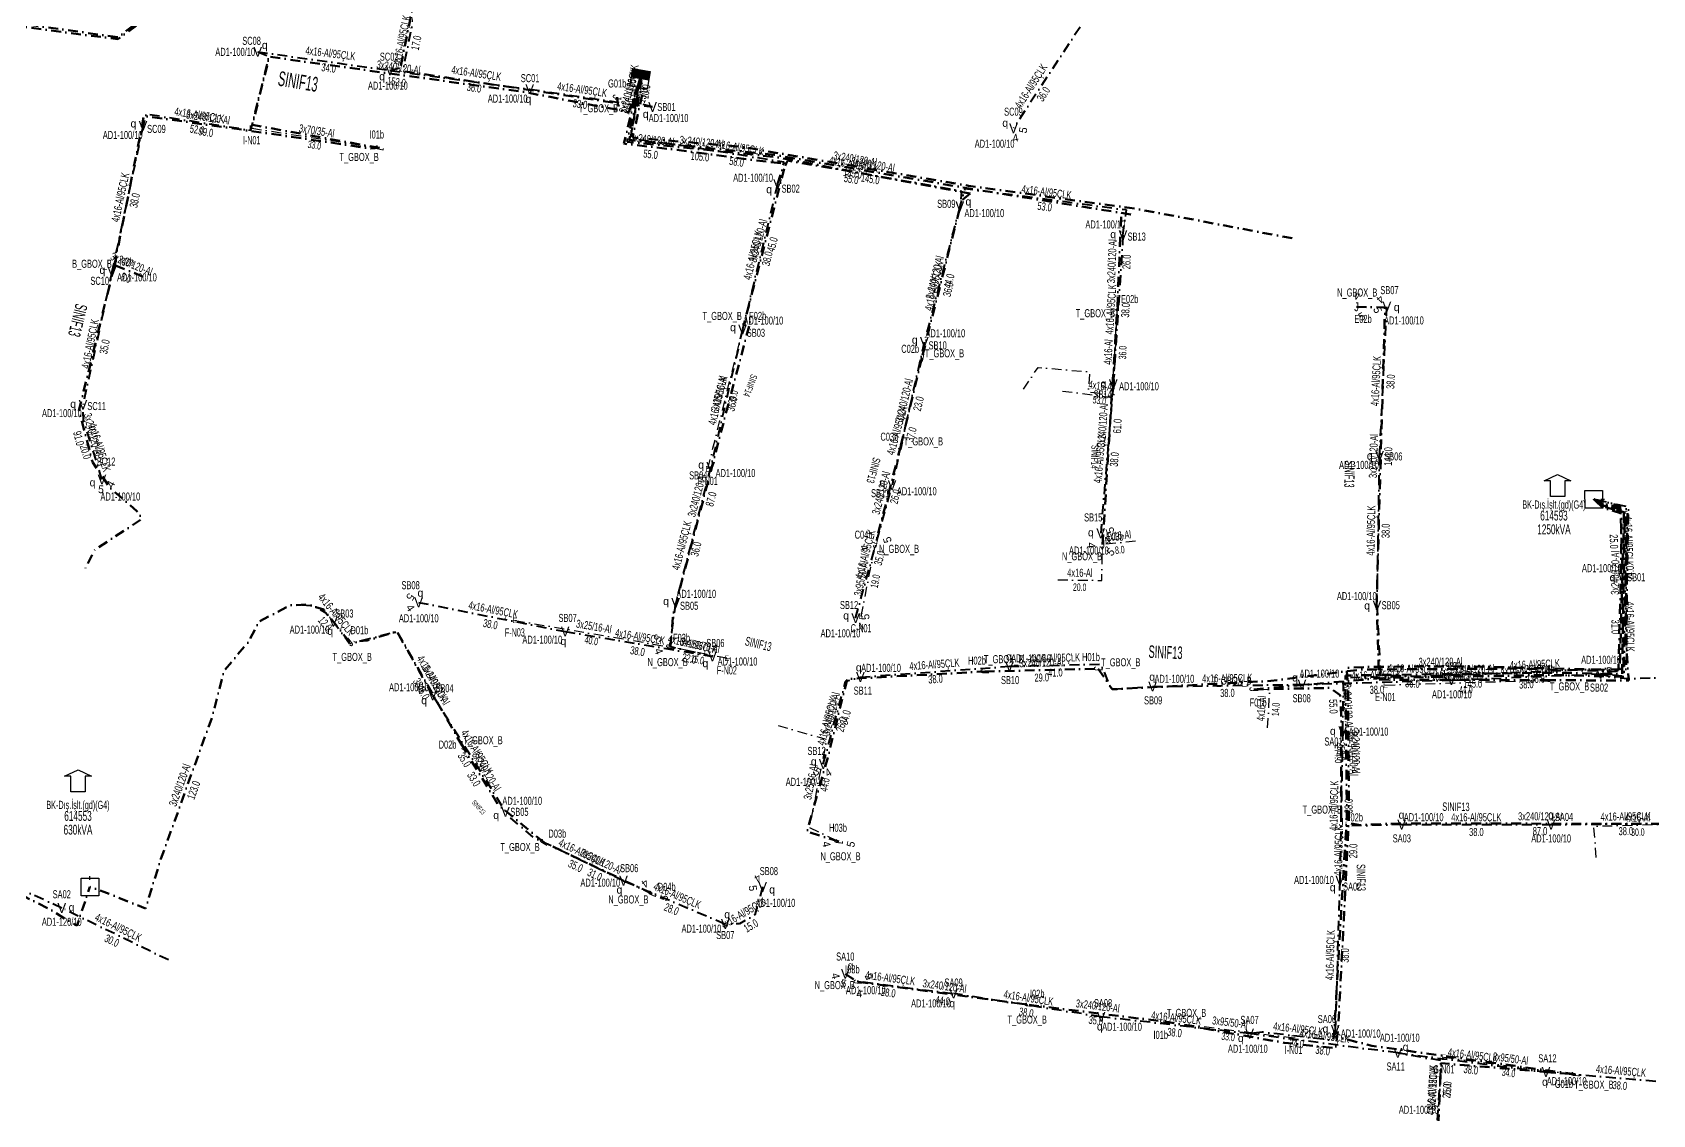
# Model space of a CAD drawing. Header units: millimetres. Extents: x 407682 to 413427, y 4045444 to 4048063.
# Drawn here: x 409886.3 to 410298.4, y 4047298 to 4047573.1 of the extents above; entities that cross this region are included whole.
import ezdxf
from ezdxf.enums import TextEntityAlignment as Align

# ---------------------------------------------------------------- set-up
doc = ezdxf.new("R2010")
doc.units = ezdxf.units.MM
doc.linetypes.add('DASHDOT', pattern=[5, 2.5, -1.25, 0, -1.25])
doc.linetypes.add('DASHED2', pattern=[0])
for name, color, linetype, lineweight in [('DIREK_AYD_YENI', 152, 'Continuous', 25), ('DIREK_BOX_YENI', 5, 'Continuous', 25), ('HAT_ABONE_YERALTI_YENI', 30, 'DASHDOT', 30), ('HAT_AYD_YERALTI_YENI', 4, 'DASHDOT', 40), ('HAT_BOX_YERALTI_YENI', 5, 'DASHDOT', 50), ('KULLANICI', 1, 'Continuous', 25), ('NODE_ABONE_YENI', 5, 'Continuous', 25), ('TRAFO_ILERDE', 5, 'DASHED2', 30), ('TRAFO_MEVCUT', 5, 'Continuous', 30)]:
    doc.layers.add(name, color=color, linetype=linetype, lineweight=lineweight)
doc.layers.add('GER_DUS_NOD_ISIM', color=5, linetype='Continuous')
doc.styles.add('Direk', font='B_CAD')
doc.styles.get("Standard").update_dxf_attribs({"font": 'Arial'})

# ---------------------------------------------------------------- blocks, each defined once
blk = doc.blocks.new('MEV_BINA_KARE_GUC')
at = {"layer": 'TRAFO_ILERDE'}
blk.add_hatch(color=256, dxfattribs=at).paths.add_polyline_path([(-2.25, 0), (-2.25, -2.25), (2.25, -2.25), (2.25, 0)])
blk.add_line((-2.25, 0), (2.25, 0), dxfattribs=at)
at = {"layer": 'TRAFO_MEVCUT', "linetype": 'Continuous'}
for p, q in [((-2.25, -2.25), (-2.25, 2.25)), ((-2.25, 2.25), (2.25, 2.25)), ((0, 1.8), (0, 2.7)), ((2.25, 2.25), (2.25, -2.25)), ((2.25, -2.25), (-2.25, -2.25))]:
    blk.add_line(p, q, dxfattribs=at)
blk = doc.blocks.new('MEV_BINA_KARE')
at = {"layer": 'TRAFO_MEVCUT', "linetype": 'Continuous'}
for p, q in [((-2.25, -2.25), (-2.25, 2.25)), ((-2.25, 2.25), (2.25, 2.25)), ((0, 1.8), (0, 2.7)), ((2.25, 2.25), (2.25, -2.25)), ((2.25, -2.25), (-2.25, -2.25))]:
    blk.add_line(p, q, dxfattribs=at)
blk = doc.blocks.new('MEV_BETKOSK')
at = {"layer": 'TRAFO_MEVCUT', "linetype": 'Continuous'}
for p, q in [((-3.4, 2), (0, 3.6)), ((-1.8, 2), (-3.4, 2)), ((-1.8, -2), (-1.8, 2)), ((0, 3.6), (3.4, 2)), ((3.4, 2), (1.8, 2)), ((1.8, 2), (1.8, -2)), ((1.8, -2), (-1.8, -2))]:
    blk.add_line(p, q, dxfattribs=at)

msp = doc.modelspace()

# ---------------------------------------------------------------- linework, layer by layer
at = {"layer": 'HAT_ABONE_YERALTI_YENI', "flags": 128}
for points in [[(409942.098132, 4047548.785543), (409974.59746, 4047543.755885)], [(410138.369, 4047482.417), (410142.135374, 4047487.962546), (410155.230342, 4047486.821697), (410154.883127, 4047481.762278), (410160.984191, 4047481.018245), (410162.269344, 4047503.370342)], [(410148.331, 4047481.955), (410161.35726, 4047480.258852), (410162.269344, 4047503.370342)], [(410058.101614, 4047462.167802), (410067.483691, 4047499.601407)], [(410097.102568, 4047424.701851), (410100.776798, 4047443.203536)], [(410147.14, 4047433.961), (410158.291622, 4047433.81897), (410158.514601, 4047442.962212)], [(410166.925868, 4047443.794458), (410158.514601, 4047442.962212)], [(410009.027006, 4047423.644984), (410048.607003, 4047416.890183)], [(410062.949316, 4047414.011178), (410048.607003, 4047416.890183)], [(410230.439078, 4047407.214134), (410271.273237, 4047408.459329)], [(410200.436, 4047396.331), (410201.057627, 4047405.941216), (410196.971272, 4047406.112895)], [(410076.002, 4047396.926), (410088.316977, 4047393.396201), (410083.925247, 4047371.012547), (410091.396985, 4047367.431074)], [(410284.054, 4047363.364), (410283.457068, 4047371.331465), (410305.770695, 4047371.909047)], [(410174.269516, 4047321.642528), (410207.102737, 4047317.508262)], [(410245.310373, 4047312.571258), (410278.717087, 4047308.244496)]]:
    msp.add_lwpolyline(points, dxfattribs=at)
at = {"layer": 'HAT_AYD_YERALTI_YENI', "flags": 128}
for points in [[(409977.270535, 4047563.479613), (409980.771022, 4047564.386213), (409983.423, 4047577.308)], [(410155.579071, 4047578.764994), (410135.849876, 4047548.769081)], [(409943.641465, 4047568.197687), (409946.489561, 4047567.090689), (409941.795213, 4047548.229471), (409915.221854, 4047552.337025), (409914.467405, 4047549.403058)], [(409943.641465, 4047568.197687), (409977.270535, 4047563.479613)], [(409977.270535, 4047563.479613), (410012.813451, 4047558.701437)], [(410012.813451, 4047558.701437), (410038.970386, 4047554.840577), (410040.862, 4047561.366)], [(410044.062751, 4047554.17572), (410039.922624, 4047555.339249), (410040.862, 4047561.366)], [(410075.866, 4047534.525), (410077.52197, 4047540.167802), (410053.960949, 4047543.987168), (410038.435476, 4047546.12006), (410039.922624, 4047554.694421), (410044.062751, 4047554.17572)], [(409914.467405, 4047549.403058), (409906.56328, 4047512.234189)], [(410075.866, 4047534.525), (410078.429103, 4047540.534653), (410111.414532, 4047534.880008), (410122.67422, 4047532.796718), (410122.212137, 4047528.913981)], [(410075.866, 4047534.525), (410066.944266, 4047497.587178)], [(410163.708119, 4047521.582216), (410164.580817, 4047528.003111), (410123.495276, 4047533.407126), (410122.212137, 4047528.913981)], [(410122.212137, 4047528.913981), (410113.176014, 4047494.413613)], [(410163.708119, 4047521.582216), (410161.23, 4047483.663)], [(409906.56328, 4047512.234189), (409899.193938, 4047478.468071)], [(410228.968665, 4047465.451209), (410230.825186, 4047503.405831)], [(410066.944266, 4047497.587178), (410058.853528, 4047462.654513)], [(410113.176014, 4047494.413613), (410104.973, 4047458.049)], [(410161.23, 4047483.663), (410158.038, 4047445.797)], [(409904.019659, 4047459.472388), (409899.312415, 4047474.651901), (409899.193938, 4047478.468071)], [(410058.853528, 4047462.654513), (410049.934459, 4047428.054431)], [(410228.307528, 4047427.456961), (410228.968665, 4047465.451209)], [(410095.712, 4047424.226), (410104.973, 4047458.049)], [(410219.593, 4047395.491), (410219.74161, 4047405.155944), (410219.850586, 4047409.079077), (410234.126432, 4047409.406005), (410250.948844, 4047409.883525), (410286.12566, 4047411.398074), (410291.800092, 4047411.221401), (410291.978742, 4047435.6881), (410292.309405, 4047452.454821), (410283.452707, 4047454.444494)], [(410283.452707, 4047454.444494), (410290.180693, 4047452.882662), (410290.703907, 4047434.633329)], [(410290.703907, 4047434.633329), (410290.989136, 4047409.430753), (410285.189049, 4047410.04499)], [(409954.74057, 4047427.626559), (409957.884956, 4047427.383299), (409960.937396, 4047425.551835), (409963.455659, 4047422.499395), (409962.856805, 4047423.329883)], [(409984.549, 4047428.22), (410021.824687, 4047420.834834)], [(410049.934459, 4047428.054431), (410048.346854, 4047417.061351), (410059.291289, 4047414.490249)], [(410228.307528, 4047427.456961), (410229.144366, 4047409.807983), (410245.65841, 4047409.137362), (410247.221467, 4047408.475707)], [(409988.124082, 4047404.61662), (409979.069271, 4047420.805693), (409969.461335, 4047418.290864), (409967.010988, 4047417.710519), (409962.856805, 4047423.329883)], [(410021.824687, 4047420.834834), (410059.291289, 4047414.490249)], [(410134.828442, 4047411.97509), (410158.080774, 4047412.52326), (410160.679431, 4047406.152359), (410171.241713, 4047406.82298)], [(410285.189049, 4047410.04499), (410288.306652, 4047409.17927), (410292.162723, 4047408.843959), (410317.562496, 4047409.598408), (410321.167084, 4047415.298687), (410322.687496, 4047416.198564)], [(410087.470155, 4047387.130556), (410093.12741, 4047408.163582), (410096.927, 4047409.24)], [(410096.927, 4047409.24), (410134.828442, 4047411.97509)], [(410209.237981, 4047407.355503), (410247.221467, 4047408.475707)], [(410247.221467, 4047408.475707), (410285.189049, 4047410.04499)], [(409988.124082, 4047404.61662), (410006.653939, 4047374.985367)], [(410171.241713, 4047406.82298), (410209.237981, 4047407.355503)], [(410219.593, 4047395.491), (410218.849, 4047357.498)], [(410036.669048, 4047357.473634), (410013.935502, 4047368.372984), (410006.713429, 4047374.498849), (410006.653939, 4047374.985367)], [(410234.580961, 4047371.72842), (410220.531197, 4047371.430907), (410220.273222, 4047358.699895), (410218.849, 4047357.498)], [(410234.580961, 4047371.72842), (410272.580961, 4047371.72842)], [(410272.580961, 4047371.72842), (410310.578533, 4047372.158052)], [(409893.796, 4047350.524), (409859.286777, 4047366.433542)], [(410036.669048, 4047357.473634), (410062.564368, 4047346.466204)], [(410072.055747, 4047355.879143), (410070.09418, 4047348.795708), (410066.171047, 4047346.507214), (410062.564368, 4047346.466204)], [(410218.849, 4047357.498), (410217.686926, 4047319.516053)], [(409920.930404, 4047337.309667), (409893.796, 4047350.524)], [(410093.078059, 4047333.803904), (410095.978794, 4047331.955423), (410112.576665, 4047329.775905), (410120.623064, 4047328.772066)], [(410158.162519, 4047322.873817), (410120.623064, 4047328.772066)], [(410195.919614, 4047318.584087), (410158.162519, 4047322.873817)], [(410217.686926, 4047319.516053), (410217.037396, 4047316.892161), (410199.098282, 4047318.987852), (410195.919614, 4047318.584087)], [(410233.603868, 4047313.695633), (410195.919614, 4047318.584087)], [(410233.603868, 4047313.695633), (410271.291, 4047308.828)], [(410243.678, 4047296.594), (410244.714093, 4047311.689154), (410233.603868, 4047313.695633)], [(410271.291, 4047308.828), (410309.162666, 4047305.71009)]]:
    msp.add_lwpolyline(points, dxfattribs=at)
at = {"layer": 'HAT_BOX_YERALTI_YENI', "flags": 128}
for points in [[(409862.777488, 4047525.225792), (409865.926191, 4047569.222056), (409867.057541, 4047577.935844), (409886.724793, 4047574.905153), (409908.078524, 4047571.927002), (409914.129986, 4047576.440797), (409925.662034, 4047631.730268), (409935.084274, 4047681.863529), (409929.187, 4047684.671)], [(409867.852366, 4047569.269407), (409868.129912, 4047576.663323), (409908.07268, 4047571.404784), (409914.469947, 4047576.106724), (409923.640841, 4047616.433004), (409936.346012, 4047682.328393), (409929.187, 4047684.671)], [(409997.12915, 4047647.009436), (409979.737, 4047563.430999), (410034.442913, 4047555.257805), (410035.055204, 4047556.659033)], [(409974.59746, 4047543.755885), (409942.278917, 4047549.623849), (409946.572569, 4047566.940123), (410011.781263, 4047557.913293), (410034.822527, 4047553.511301), (410037.989434, 4047552.824502), (410040.862, 4047561.366)], [(410035.055204, 4047556.659033), (410035.205744, 4047554.60395), (410038.692973, 4047553.841118), (410040.862, 4047561.366)], [(410040.862, 4047561.366), (410036.746013, 4047544.860176), (410050.829055, 4047543.183624), (410067.846065, 4047540.920277), (410074.174365, 4047540.139864)], [(410124.837695, 4047532.142184), (410075.065907, 4047541.508564), (410037.581353, 4047545.342398), (410040.418397, 4047557.915045), (410041.257818, 4047560.967484), (410040.862, 4047561.366)], [(410165.742034, 4047526.842991), (410124.481649, 4047533.4611), (410075.067012, 4047542.000954), (410038.13409, 4047545.862429), (410041.046903, 4047558.740937), (410040.862, 4047561.366)], [(410206.693692, 4047520.811277), (410167.169991, 4047528.270032), (410124.417898, 4047534.137966), (410066.141179, 4047544.148143), (410038.959867, 4047546.406645), (410041.737587, 4047558.608774), (410040.862, 4047561.366)], [(409907.19685, 4047513.993693), (409914.704209, 4047551.912492), (409946.775106, 4047547.387109), (409972.426361, 4047543.614866), (409974.59746, 4047543.755885)], [(410074.174365, 4047540.139864), (410077.908475, 4047539.799821), (410067.483691, 4047499.601407)], [(410124.837695, 4047532.142184), (410122.7071, 4047530.400166), (410112.555745, 4047490.381929)], [(410162.269344, 4047503.370342), (410163.227205, 4047526.391612), (410165.742034, 4047526.842991)], [(409907.19685, 4047513.993693), (409898.176437, 4047477.04494), (409901.675654, 4047463.78475), (409906.095717, 4047457.338824), (409912.909982, 4047451.445406), (409914.199167, 4047449.419544), (409902.156403, 4047441.545849), (409899.709, 4047436.693)], [(409914.493, 4047511.034), (409907.19685, 4047513.993693)], [(410158.514601, 4047442.962212), (410162.269344, 4047503.370342)], [(410223.111269, 4047503.377087), (410230.331205, 4047503.230914), (410228.211027, 4047427.513202), (410228.811029, 4047408.584433), (410271.273237, 4047408.459329)], [(410048.607003, 4047416.890183), (410049.305984, 4047425.237023), (410064.934087, 4047484.68263), (410068.916506, 4047499.587502), (410067.483691, 4047499.601407)], [(410112.555745, 4047490.381929), (410107.178682, 4047467.967702)], [(410107.178682, 4047467.967702), (410100.776798, 4047443.203536)], [(410157.422258, 4047411.362336), (410160.935829, 4047406.128455), (410201.302059, 4047408.256387), (410224.263411, 4047411.162987), (410264.693479, 4047411.380939), (410290.058448, 4047410.671259), (410291.120772, 4047451.048655), (410285.897666, 4047452.596242), (410283.452707, 4047454.444494)], [(410174.269516, 4047321.642528), (410204.715787, 4047316.273869), (410217.792898, 4047314.857182), (410218.446754, 4047319.979051), (410221.175894, 4047373.252367), (410220.930717, 4047407.468535), (410220.540859, 4047411.5636), (410226.096299, 4047411.861213), (410251.860567, 4047411.935868), (410289.697593, 4047411.007443), (410290.236364, 4047430.965746), (410290.52412, 4047450.788668), (410285.710657, 4047452.344238), (410283.452707, 4047454.444494)], [(410196.971272, 4047406.112895), (410228.266231, 4047408.880542), (410232.730425, 4047409.07895), (410272.543842, 4047409.784934), (410291.130398, 4047409.304062), (410291.514361, 4047435.002991), (410291.682027, 4047451.425735), (410285.391336, 4047453.287227), (410283.452707, 4047454.444494)], [(410278.717087, 4047308.244496), (410226.988607, 4047315.506244), (410217.348429, 4047317.937245), (410220.640441, 4047373.96341), (410220.307733, 4047405.469456), (410220.307733, 4047409.660838), (410244.617747, 4047409.983252), (410274.210687, 4047410.367228), (410290.646902, 4047409.985673), (410291.055746, 4047434.601737), (410291.307658, 4047451.12079), (410286.11851, 4047452.761477), (410283.452707, 4047454.444494)], [(410271.273237, 4047408.459329), (410292.343318, 4047408.355588), (410291.534928, 4047419.742359), (410292.016271, 4047451.849117), (410285.18358, 4047453.498362), (410283.452707, 4047454.444494)], [(409967.043395, 4047418.137325), (409960.433997, 4047426.381859), (409956.326443, 4047427.723101), (409951.883579, 4047427.471618), (409944.003781, 4047423.364064), (409941.321297, 4047418.250578), (409935.118052, 4047410.873747), (409932.100257, 4047399.221706), (409919.017933, 4047363.051204), (409915.078034, 4047350.393232), (409904.515752, 4047354.668441), (409900.961, 4047355.888)], [(409995.5983, 4047391.827798), (409979.061299, 4047420.825879), (409971.432985, 4047418.537385), (409967.043395, 4047418.137325)], [(410091.396985, 4047367.431074), (410083.357246, 4047369.934347), (410088.973698, 4047390.136806), (410093.570341, 4047408.744898), (410128.545438, 4047410.642362)], [(410128.545438, 4047410.642362), (410157.422258, 4047411.362336)], [(410196.971272, 4047406.112895), (410216.374711, 4047406.477914), (410218.954023, 4047404.672396), (410219.211954, 4047399.062393), (410219.224909, 4047372.393086)], [(410016.375855, 4047367.243661), (410004.836146, 4047376.73611), (409995.5983, 4047391.827798)], [(409844.783716, 4047378.444616), (409864.851011, 4047363.218127), (409890.460353, 4047350.358968), (409897.652764, 4047345.999931), (409900.961, 4047355.888)], [(410305.770695, 4047371.909047), (410233.775921, 4047372.029257), (410224.14245, 4047371.604251), (410219.224909, 4047372.393086)], [(410043.983985, 4047354.127262), (410016.375855, 4047367.243661)], [(410096.322199, 4047331.746), (410139.826345, 4047325.911359)], [(410139.826345, 4047325.911359), (410174.269516, 4047321.642528)], [(410242.053714, 4047270.060961), (410244.066646, 4047298.2341), (410244.569611, 4047311.059728), (410278.717087, 4047308.244496)]]:
    msp.add_lwpolyline(points, dxfattribs=at)

# ---------------------------------------------------------------- block references
at = {"layer": 'TRAFO_MEVCUT', "linetype": 'Continuous', "lineweight": 20}
for name, p, rotation in [('MEV_BINA_KARE_GUC', (410040.862, 4047561.366), 169.468366), ('MEV_BINA_KARE_GUC', (410040.862, 4047561.366), 169.468366), ('MEV_BINA_KARE', (410283.452707, 4047454.444494), 270.464003), ('MEV_BINA_KARE', (410283.452707, 4047454.444494), 270.464003)]:
    msp.add_blockref(name, p, dxfattribs=dict(at, rotation=rotation))
for name, p in [('MEV_BETKOSK', (410274.251343, 4047457.115442)), ('MEV_BETKOSK', (410274.251343, 4047457.115442)), ('MEV_BETKOSK', (409897.92748, 4047382.038232)), ('MEV_BETKOSK', (409897.92748, 4047382.038232)), ('MEV_BINA_KARE', (409900.961, 4047355.888)), ('MEV_BINA_KARE', (409900.961, 4047355.888))]:
    msp.add_blockref(name, p, dxfattribs=at)

# ---------------------------------------------------------------- texts
at = {"layer": 'DIREK_AYD_YENI', "width": 0.53}
for s, p in [('AD1-100/10', (409937.913794, 4047568.197847)), ('SC08', (409942.073274, 4047571.007883)), ('SC02', (409977.071079, 4047566.973925)), ('SC01', (410012.91876, 4047561.511633)), ('AD1-100/10', (409976.737385, 4047559.59834)), ('AD1-100/10', (410007.210579, 4047556.311627)), ('SB01', (410047.601144, 4047554.17588)), ('SC09', (410135.849198, 4047552.979277)), ('SC09', (409917.874749, 4047548.603053)), ('AD1-100/10', (410048.130896, 4047551.365912)), ('AD1-100/10', (409909.298025, 4047547.061648)), ('AD1-100/10', (410131.054282, 4047544.848851)), ('AD1-100/10', (410069.619963, 4047536.194764)), ('SB02', (410079.188251, 4047533.423796)), ('SB09', (410118.773354, 4047529.565726)), ('AD1-100/10', (410128.443545, 4047527.208384)), ('AD1-100/10', (410159.211045, 4047524.313556)), ('SB13', (410167.190572, 4047521.232195)), ('AD1-100/10', (409912.91812, 4047510.865046)), ('SC10', (409903.454467, 4047509.984305)), ('SB07', (410231.477384, 4047507.616027)), ('AD1-100/10', (410072.243916, 4047499.875322)), ('AD1-100/10', (410235.16239, 4047499.912519)), ('SB03', (410070.350258, 4047496.781436)), ('AD1-100/10', (410118.527115, 4047496.647225)), ('SB10', (410116.576515, 4047493.585003)), ('AD1-100/10', (410167.772668, 4047483.173489)), ('SC11', (409902.679162, 4047478.146802)), ('SB14', (410158.542575, 4047481.104872)), ('AD1-100/10', (409893.824978, 4047476.346679)), ('SB06', (410232.466743, 4047465.33525)), ('SC12', (409905.059188, 4047464.032584)), ('AD1-100/10', (410065.14942, 4047461.114202)), ('AD1-100/10', (410223.725374, 4047463.182736)), ('SB04', (410055.688392, 4047460.521057)), ('AD1-100/10', (409908.699835, 4047455.147238)), ('SB11', (410101.955432, 4047455.994392)), ('AD1-100/10', (410111.258408, 4047456.480441)), ('SB15', (410156.134535, 4047449.830243)), ('AD1-100/10', (410155.025784, 4047441.412124)), ('AD1-100/10', (410285.490377, 4047436.932539)), ('SB08', (409982.517537, 4047432.596398)), ('SB01', (410294.242299, 4047434.633489)), ('AD1-100/10', (410055.166923, 4047430.407254)), ('AD1-100/10', (410223.168459, 4047429.826224)), ('SB03', (409965.677399, 4047425.402141)), ('AD1-100/10', (409984.586562, 4047424.185124)), ('SB07', (410022.457037, 4047424.277236)), ('SB05', (410053.366175, 4047427.366447)), ('SB12', (410094.041515, 4047427.561196)), ('SB05', (410231.807135, 4047427.509426)), ('AD1-100/10', (409956.820236, 4047421.302244)), ('AD1-100/10', (410091.847158, 4047420.366124)), ('AD1-100/10', (410016.015076, 4047418.748313)), ('SB06', (410060.037976, 4047417.909673)), ('AD1-100/10', (410065.671307, 4047413.201977)), ('AD1-100/10', (410102.169334, 4047411.583745)), ('AD1-100/10', (410140.336501, 4047414.007247)), ('SB04', (410247.84657, 4047411.919432)), ('AD1-100/10', (410285.304541, 4047413.64165)), ('SB10', (410134.995693, 4047408.479089)), ('AD1-100/10', (410176.782588, 4047408.80411)), ('AD1-100/10', (410213.673074, 4047410.123431)), ('AD1-100/10', (409982.094057, 4047406.658382)), ('SB04', (409991.136076, 4047406.399284)), ('SB11', (410097.533109, 4047405.792881)), ('SB09', (410171.377166, 4047403.325603)), ('SB08', (410209.154549, 4047403.856497)), ('AD1-100/10', (410247.349171, 4047404.869341)), ('SB02', (410284.78821, 4047406.568019)), ('AD1-100/10', (410226.161038, 4047395.376195)), ('SA01', (410217.245991, 4047392.859253)), ('SB12', (410085.780803, 4047390.465752)), ('AD1-100/10', (410082.994612, 4047382.606272)), ('AD1-100/10', (410010.90998, 4047377.78372)), ('SB05', (410010.192331, 4047374.985527)), ('AD1-100/10', (410240.175772, 4047373.616077)), ('SA04', (410275.877249, 4047373.676734)), ('SA03', (410234.618013, 4047368.228617)), ('AD1-100/10', (410272.600845, 4047368.211124)), ('SB06', (410038.110572, 4047360.662993)), ('SB08', (410073.642774, 4047359.914339)), ('SA02', (409893.796, 4047354.024)), ('AD1-100/10', (410030.766376, 4047356.973299)), ('AD1-100/10', (410212.282522, 4047357.662741)), ('SA02', (410222.000228, 4047355.974923)), ('AD1-100/10', (410075.305378, 4047351.844267)), ('AD1-120/10', (409893.796, 4047347.024)), ('AD1-100/10', (410056.490474, 4047345.280412)), ('SB07', (410062.564792, 4047343.656328)), ('SA10', (410093.080348, 4047338.1891)), ('AD1-100/10', (410098.302901, 4047329.632448)), ('SA09', (410120.622386, 4047331.582262)), ('AD1-100/10', (410114.874127, 4047326.284519)), ('SA08', (410158.631809, 4047326.342213)), ('SA07', (410195.896483, 4047322.084011)), ('SA06', (410215.569062, 4047322.29466)), ('AD1-100/10', (410163.463071, 4047320.348087)), ('AD1-100/10', (410224.166878, 4047318.625172)), ('AD1-100/10', (410234.103742, 4047317.557446)), ('AD1-100/10', (410195.452151, 4047314.741716)), ('SA11', (410233.067562, 4047310.236966)), ('SA12', (410271.658854, 4047312.308615)), ('AD1-100/10', (410276.559725, 4047306.509546)), ('AD1-100/10', (410238.923327, 4047299.222242))]:
    msp.add_text(s, height=2.05, dxfattribs=at).set_placement(p, align=Align.MIDDLE_CENTER)
at = {"layer": 'DIREK_AYD_YENI', "style": 'Direk'}
for p in [(409943.641465, 4047568.197687), (409977.270535, 4047563.479613), (410012.813451, 4047558.701437), (410044.062751, 4047554.17572), (409914.467405, 4047549.403058), (410135.849876, 4047548.769081), (410075.866, 4047534.525), (410122.212137, 4047528.913981), (410163.708119, 4047521.582216), (409906.56328, 4047512.234189), (410230.825186, 4047503.405831), (410066.944266, 4047497.587178), (410113.176014, 4047494.413613), (410161.23, 4047483.663), (409899.193938, 4047478.468071), (410228.968665, 4047465.451209), (410058.853528, 4047462.654513), (409904.019659, 4047459.472388), (410104.973, 4047458.049), (410158.038, 4047445.797), (410290.703907, 4047434.633329), (409984.549, 4047428.22), (410049.934459, 4047428.054431), (410095.712, 4047424.226), (410228.307528, 4047427.456961), (409962.856805, 4047423.329883), (410021.824687, 4047420.834834), (410059.291289, 4047414.490249), (410134.828442, 4047411.97509), (410096.927, 4047409.24), (410209.237981, 4047407.355503), (410247.221467, 4047408.475707), (410285.189049, 4047410.04499), (409988.124082, 4047404.61662), (410171.241713, 4047406.82298), (410219.593, 4047395.491), (410087.470155, 4047387.130556), (410006.653939, 4047374.985367), (410234.580961, 4047371.72842), (410272.580961, 4047371.72842), (410036.669048, 4047357.473634), (410072.055747, 4047355.879143), (410218.849, 4047357.498), (409893.796, 4047350.524), (410062.564368, 4047346.466204), (410093.078059, 4047333.803904), (410120.623064, 4047328.772066), (410158.162519, 4047322.873817), (410195.919614, 4047318.584087), (410217.686926, 4047319.516053), (410233.603868, 4047313.695633), (410271.291, 4047308.828)]:
    msp.add_text('V', height=2.5, dxfattribs=at).set_placement(p, align=Align.MIDDLE_CENTER)
at = {"layer": 'DIREK_AYD_YENI', "color": 4, "style": 'Direk'}
for p in [(409945.439039, 4047569.936452), (409975.276472, 4047561.973044), (410012.464373, 4047556.225929), (410042.312827, 4047552.391605), (409912.033588, 4047549.974491), (410133.761175, 4047550.142881), (410073.716973, 4047533.248942), (410124.39066, 4047530.141689), (410161.220652, 4047521.832232), (409904.119358, 4047512.76073), (410233.322201, 4047503.283692), (410064.511415, 4047498.162709), (410110.747085, 4047495.005478), (410158.736968, 4047483.849524), (409896.704492, 4047478.697549), (410226.470037, 4047465.534037), (410056.425147, 4047463.248624), (409901.631837, 4047458.731912), (410102.54739, 4047458.654325), (410155.546835, 4047446.006998), (410288.204406, 4047434.583358), (409985.034863, 4047430.672333), (410047.483233, 4047428.545849), (410093.300753, 4047424.886218), (410225.807809, 4047427.419486), (409962.079979, 4047420.954954), (410021.373008, 4047418.375975), (410057.488319, 4047412.759716), (410134.708976, 4047414.472234), (410096.494065, 4047411.702228), (410171.144961, 4047409.321108), (410207.470214, 4047409.12327), (410245.001855, 4047410.49527), (410287.369605, 4047411.26908), (409985.972657, 4047403.34329), (410217.093382, 4047395.534692), (410085.055958, 4047387.779902), (410004.297271, 4047374.151033), (410234.554496, 4047374.22828), (410272.566828, 4047374.228381), (410035.639388, 4047355.195521), (410074.465072, 4047355.211945), (410217.032719, 4047355.781432), (409896.289169, 4047350.710006), (410063.049475, 4047348.918686), (410094.421571, 4047335.912215), (410120.274253, 4047326.296519), (410157.827311, 4047320.396392), (410193.694036, 4047317.446631), (410215.210223, 4047319.856556), (410235.583725, 4047315.223437), (410271.028247, 4047306.341846)]:
    msp.add_text('q', height=2, dxfattribs=at).set_placement(p, align=Align.MIDDLE_CENTER)
at = {"layer": 'DIREK_AYD_YENI', "color": 32, "style": 'Direk'}
for s, rotation, p in [('5', 439.165904, (410138.305315, 4047548.299166)), ('4', 371.665905, (410136.355388, 4047546.320723)), ('5', 289.699653, (410228.471504, 4047502.563107)), ('4', 222.199654, (410229.145896, 4047505.257853)), ('5', 354.728931, (409903.78999, 4047456.98296)), ('4', 422.22893, (409906.2317, 4047458.307538)), ('5', 107.681515, (410160.419899, 4047446.556314)), ('4', 400.181516, (410159.651028, 4047443.886989)), ('5', 236.293521, (409982.469272, 4047429.607346)), ('4', 303.793521, (409982.471382, 4047426.829496)), ('5', 97.187276, (410098.192356, 4047424.538782)), ('4', 389.687277, (410096.950164, 4047422.054146)), ('5', 322.445441, (410085.946363, 4047385.148622)), ('4', 389.94544, (410088.718093, 4047384.964303)), ('4', 209.521363, (410070.823877, 4047358.054573)), ('5', 277.021362, (410069.574495, 4047355.573545)), ('4', 282.492845, (410090.637251, 4047333.26311)), ('5', 349.992845, (410092.643631, 4047331.341939))]:
    msp.add_text(s, height=2, rotation=rotation, dxfattribs=at).set_placement(p, align=Align.MIDDLE_CENTER)
at = {"layer": 'DIREK_BOX_YENI', "width": 0.53}
for s, p in [('G01b', (410035.055204, 4047560.159033)), ('T_GBOX_B', (410030.310305, 4047553.855687)), ('I01b', (409973.915881, 4047547.188879)), ('T_GBOX_B', (409969.421023, 4047541.470309)), ('I02b', (409910.282548, 4047514.839254)), ('B_GBOX_B', (409901.478166, 4047514.322659)), ('N_GBOX_B', (410223.278504, 4047507.007907)), ('E02b', (410165.41276, 4047505.346691)), ('T_GBOX_B', (410061.765886, 4047501.059323)), ('F02b', (410070.792211, 4047501.06401)), ('T_GBOX_B', (410156.684261, 4047501.752102)), ('E02b', (410224.758044, 4047500.2887)), ('C02b', (410109.584966, 4047492.697878)), ('T_GBOX_B', (410118.308958, 4047491.552636)), ('C03b', (410104.281802, 4047470.352656)), ('T_GBOX_B', (410112.930954, 4047469.164269)), ('C04b', (410097.732053, 4047445.443196)), ('E03b', (410161.64649, 4047444.958342)), ('N_GBOX_B', (410106.746091, 4047441.840409)), ('N_GBOX_B', (410153.279072, 4047439.954586)), ('D01b', (409969.496899, 4047421.156653)), ('F03b', (410051.426688, 4047419.211837)), ('T_GBOX_B', (409967.668927, 4047414.366182)), ('N_GBOX_B', (410047.89264, 4047413.042448)), ('H02b', (410126.568719, 4047413.438061)), ('T_GBOX_B', (410133.334544, 4047413.783873)), ('H01b', (410155.565486, 4047414.32922)), ('T_GBOX_B', (410163.143461, 4047412.992264)), ('T_GBOX_B', (410191.415172, 4047408.344027)), ('E01b', (410271.244408, 4047411.269525)), ('T_GBOX_B', (410277.277842, 4047406.872096)), ('F01b', (410198.072427, 4047402.790628)), ('D02b', (409991.921367, 4047392.069634)), ('T_GBOX_B', (410000.945159, 4047393.173649)), ('T_GBOX_B', (410214.40762, 4047375.547684)), ('H03b', (410091.220942, 4047370.926643)), ('F02b', (410222.576593, 4047373.567507)), ('T_GBOX_B', (410010.355105, 4047366.032418)), ('D03b', (410019.836317, 4047369.445906)), ('N_GBOX_B', (410091.861131, 4047363.673041)), ('D04b', (410047.65017, 4047355.917939)), ('N_GBOX_B', (410037.904952, 4047352.70353)), ('I03b', (410094.874708, 4047334.932655)), ('N_GBOX_B', (410090.386629, 4047330.924834)), ('I02b', (410141.900141, 4047328.730822)), ('T_GBOX_B', (410139.343188, 4047322.166666)), ('T_GBOX_B', (410179.8746, 4047323.864532)), ('I01b', (410173.305291, 4047318.277967)), ('G01b', (410275.836531, 4047305.812673)), ('T_GBOX_B', (410283.476569, 4047305.620749))]:
    msp.add_text(s, height=2.05, dxfattribs=at).set_placement(p, align=Align.MIDDLE_CENTER)
at = {"layer": 'DIREK_BOX_YENI', "style": 'Direk', "width": 0.8}
for rotation, p in [(258.690068, (410035.055204, 4047556.659033)), (257.957425, (409974.59746, 4047543.755885)), (351.773278, (409907.19685, 4047513.993693)), (351.31688, (410067.483691, 4047499.601407)), (348.85711, (410112.555745, 4047490.381929)), (349.14073, (410107.178682, 4047467.967702)), (350.706691, (410100.776798, 4047443.203536)), (37.715476, (409967.043395, 4047418.137325)), (259.077195, (410048.607003, 4047416.890183)), (270, (410128.545438, 4047410.642362)), (271.145763, (410157.422258, 4047411.362336)), (268.97697, (410271.273237, 4047408.459329)), (270.603091, (410196.971272, 4047406.112895)), (29.248826, (409995.5983, 4047391.827798)), (238.570434, (410016.375855, 4047367.243661)), (264.122607, (410091.396985, 4047367.431074)), (247.217594, (410043.983985, 4047354.127262)), (267.939889, (410096.322199, 4047331.746)), (266.82017, (410139.826345, 4047325.911359)), (263.990994, (410174.269516, 4047321.642528)), (266.516729, (410278.717087, 4047308.244496))]:
    msp.add_text('J', height=2.25, rotation=rotation, dxfattribs=at).set_placement(p, align=Align.MIDDLE_CENTER)
at = {"layer": 'DIREK_BOX_YENI', "color": 32, "style": 'Direk'}
for s, rotation, p in [('4', 177.362822, (410223.2401, 4047506.174121)), ('5', 388.067223, (410224.428689, 4047500.906377)), ('4', 290.687469, (410097.850844, 4047442.116614)), ('5', 106.073843, (410103.777301, 4047444.111979)), ('4', 274.210219, (410155.651123, 4047442.74657)), ('5', 407.12684, (410160.566614, 4047441.057155)), ('5', 233.103004, (410045.333111, 4047419.176878)), ('4', 290.234939, (410045.647194, 4047415.815866)), ('4', 282.029953, (410088.289606, 4047366.756526)), ('5', 436.829834, (410094.485524, 4047366.749847)), ('4', 214.934625, (410042.163103, 4047356.753635)), ('5', 430.770792, (410046.975521, 4047353.129286)), ('5', 114.837178, (410099.151747, 4047333.103548)), ('4', 365.635221, (410096.602211, 4047328.771568))]:
    msp.add_text(s, height=2, rotation=rotation, dxfattribs=at).set_placement(p, align=Align.MIDDLE_CENTER)
at = {"layer": 'DIREK_BOX_YENI', "style": 'Direk', "width": 0.8}
for p in [(410162.269344, 4047503.370342), (410223.111269, 4047503.377087), (410158.514601, 4047442.962212), (410219.224909, 4047372.393086)]:
    msp.add_text('J', height=2.25, dxfattribs=at).set_placement(p, align=Align.MIDDLE_CENTER)
at = {"layer": 'GER_DUS_NOD_ISIM', "width": 0.6}
for s, p in [('F-N03', (410009.027006, 4047421.644984)), ('C-N01', (410097.102568, 4047422.701851))]:
    msp.add_text(s, height=2.1, dxfattribs=at).set_placement(p, align=Align.TOP_CENTER)
at = {"layer": 'HAT_ABONE_YERALTI_YENI', "lineweight": 30, "width": 0.53}
for s, rotation, p in [('3x70/35-Al', 351.202589, (409958.477796, 4047547.110714)), ('4x16-Al', 87.740023, (410160.963963, 4047491.848115)), ('3x35/16-Al', 75.929656, (410061.968154, 4047481.09125)), ('4x16-Al', 353.047043, (410158.036555, 4047482.23401)), ('4x16-Al', 365.650693, (410162.63654, 4047444.224205)), ('3x95/50-Al', 78.767827, (410098.105964, 4047434.118261)), ('4x16-Al', 359.270304, (410152.726636, 4047434.739916)), ('3x25/16-Al', 350.315096, (410028.96, 4047421.105469)), ('3x150/70-Al', 348.649576, (410055.945447, 4047416.284056)), ('3x95/50-Al', 1.746634, (410250.83025, 4047408.686336)), ('4x16-Al', 86.299038, (410199.898586, 4047401.190975)), ('3x25/16-Al', 438.89943, (410085.287015, 4047382.368026)), ('4x16-Al', 1.482755, (410294.591887, 4047372.469972)), ('3x95/50-Al', 352.823249, (410190.792317, 4047320.418736)), ('3x95/50-Al', 352.620262, (410262.122908, 4047311.250837))]:
    msp.add_text(s, height=2.05, rotation=rotation, dxfattribs=at).set_placement(p, align=Align.CENTER)
for s, rotation, p in [('33.0', 351.202589, (409958.217796, 4047545.430714)), ('36.0', 87.740023, (410162.662641, 4047491.781078)), ('39.0', 75.929656, (410063.617151, 4047480.677958)), ('53.0', 353.047043, (410157.830762, 4047480.546512)), ('8.0', 365.650693, (410162.803928, 4047442.532465)), ('19.0', 78.767827, (410099.773402, 4047433.787126)), ('20.0', 359.270304, (410152.704986, 4047433.040054)), ('40.0', 350.315096, (410028.674009, 4047419.429698)), ('15.0', 348.649576, (410055.610872, 4047414.617305)), ('41.0', 1.746634, (410250.882065, 4047406.987126)), ('14.0', 86.299038, (410201.595041, 4047401.081241)), ('44.0', 438.89943, (410086.955209, 4047382.040722)), ('30.0', 1.482755, (410294.635877, 4047370.770541)), ('33.0', 352.823249, (410190.579935, 4047318.732054)), ('34.0', 352.620262, (410261.904552, 4047309.564918))]:
    msp.add_text(s, height=1.9, rotation=rotation, dxfattribs=at).set_placement(p, align=Align.TOP_CENTER)
at = {"layer": 'HAT_AYD_YERALTI_YENI', "lineweight": 30, "width": 0.53}
for rotation, p in [(78.403565, (409981.26419, 4047571.017995)), (353.029456, (409962.013905, 4047566.807752)), (351.481251, (409999.096329, 4047561.756477)), (81.140724, (410039.552453, 4047558.483531)), (417.20912, (410141.162299, 4047558.942219)), (351.603557, (410026.016037, 4047557.611896)), (351.213096, (409928.638379, 4047551.123272)), (350.79215, (410065.877474, 4047542.916532)), (350.272421, (410095.065437, 4047538.54511)), (437.994635, (409909.683934, 4047530.995427)), (352.506854, (410144.148893, 4047531.54786)), (436.4212, (410070.578892, 4047516.255654)), (436.872798, (410116.608158, 4047508.427133)), (446.260875, (410161.620867, 4047502.678093)), (438.730825, (409902.016716, 4047493.766616)), (87.199653, (410229.04794, 4047484.470048)), (436.30779, (410061.621007, 4047479.328334)), (434.402172, (410107.193306, 4047471.658858)), (287.228929, (409902.477897, 4047467.313906)), (445.181783, (410158.787102, 4047464.801644)), (89.003099, (410227.788225, 4047446.468874)), (435.768586, (410052.454583, 4047442.459148)), (74.876281, (410099.144331, 4047440.185652)), (271.642236, (410291.291951, 4047443.782355)), (309.522631, (409962.852195, 4047424.566541)), (348.793824, (410003.352126, 4047425.36109)), (270.648415, (410291.696467, 4047422.04166)), (350.388726, (410040.699906, 4047418.50061)), (346.779615, (410054.013464, 4047416.603273)), (300.006667, (409987.167196, 4047408.483102)), (4.127493, (410115.816541, 4047411.455341)), (1.350487, (410146.434575, 4047413.098939)), (357.674546, (410237.435877, 4047410.321973)), (2.465366, (410268.500689, 4047411.490013)), (0.802955, (410190.227935, 4047407.939158)), (1.68927, (410228.204667, 4047408.765235)), (2.366813, (410266.170156, 4047410.109623)), (74.945439, (410089.477955, 4047397.867847)), (301.839516, (409998.543583, 4047389.657157)), (448.87754, (410218.370965, 4047376.511297)), (0.647806, (410291.570137, 4047372.793182)), (334.385121, (410025.669747, 4047363.689771)), (448.839144, (410219.552384, 4047365.082621)), (336.970911, (410049.949226, 4047352.752179)), (390.256437, (410067.704323, 4047348.385673)), (334.034125, (409907.735362, 4047344.68103)), (448.248168, (410217.418162, 4047338.533157)), (352.519114, (410104.388395, 4047331.708429)), (351.070614, (410139.524726, 4047326.66264)), (353.518199, (410177.137021, 4047321.573519)), (353.33677, (410208.166467, 4047318.784265)), (352.608785, (410214.871088, 4047316.982798)), (352.6397, (410252.556203, 4047312.104569)), (355.294313, (410290.296442, 4047308.115936)), (86.073522, (410243.348042, 4047304.199782))]:
    msp.add_text('4x16-Al/95ÇLK', height=2.05, rotation=rotation, dxfattribs=at).set_placement(p, align=Align.CENTER)
for s, rotation, p in [('17.0', 78.403565, (409982.929489, 4047570.676266)), ('34.0', 353.029456, (409961.807595, 4047565.120317)), ('36.0', 351.481251, (409998.844503, 4047560.075232)), ('10.0', 81.140724, (410041.232171, 4047558.221718)), ('36.0', 417.20912, (410142.591409, 4047558.021543)), ('33.0', 351.603557, (410025.7678, 4047555.930118)), ('52.0', 351.213096, (409928.378688, 4047549.443225)), ('58.0', 350.79215, (410065.605446, 4047541.238438)), ('55.0', 350.272421, (410094.778198, 4047536.869552)), ('38.0', 437.994635, (409911.346752, 4047530.641821)), ('53.0', 352.506854, (410143.9272, 4047529.862377)), ('38.0', 436.4212, (410072.231374, 4047515.856524)), ('36.0', 436.872798, (410118.263734, 4047508.04104)), ('38.0', 446.260875, (410163.317248, 4047502.56723)), ('35.0', 438.730825, (409903.68394, 4047493.434405)), ('38.0', 87.199653, (410230.74591, 4047484.386993)), ('36.0', 436.30779, (410063.272695, 4047478.925933)), ('37.0', 434.402172, (410108.8307, 4047471.201756)), ('20.0', 287.228929, (409900.854177, 4047466.810383)), ('38.0', 445.181783, (410160.481094, 4047464.658853)), ('38.0', 89.003099, (410229.487968, 4047446.439297)), ('36.0', 435.768586, (410054.102412, 4047442.041222)), ('25.0', 271.642236, (410289.592649, 4047443.733636)), ('35.0', 74.876281, (410100.785451, 4047439.742115)), ('12.0', 309.522631, (409961.54086, 4047423.48469)), ('38.0', 348.793824, (410003.021748, 4047423.693501)), ('31.0', 270.648415, (410289.996576, 4047422.022422)), ('38.0', 350.388726, (410040.416069, 4047416.824473)), ('22.0', 346.779615, (410053.624679, 4047414.948327)), ('38.0', 300.006667, (409985.695052, 4047407.63293)), ('38.0', 4.127493, (410115.9389, 4047409.75975)), ('41.0', 1.350487, (410146.474641, 4047411.399411)), ('36.0', 357.674546, (410237.366899, 4047408.623373)), ('38.0', 2.366813, (410266.24036, 4047408.411074)), ('136.0', 2.465366, (410268.573815, 4047409.791586)), ('38.0', 0.802955, (410190.251759, 4047406.239325)), ('38.0', 1.68927, (410228.254781, 4047407.065974)), ('26.0', 74.945439, (410091.11961, 4047397.426291)), ('35.0', 301.839516, (409997.099384, 4047388.760336)), ('38.0', 448.87754, (410220.070639, 4047376.477995)), ('38.0', 0.647806, (410291.589357, 4047371.093291)), ('29.0', 448.839144, (410221.252035, 4047365.04818)), ('35.0', 334.385121, (410024.934803, 4047362.156847)), ('28.0', 336.970911, (410049.284189, 4047351.187658)), ('15.0', 390.256437, (410068.560904, 4047346.917249)), ('30.0', 334.034125, (409906.991041, 4047343.152637)), ('38.0', 448.248168, (410219.117368, 4047338.481187)), ('28.0', 352.519114, (410104.167063, 4047330.022899)), ('38.0', 351.070614, (410139.260857, 4047324.983243)), ('38.0', 353.518199, (410176.945112, 4047319.884386)), ('24.0', 353.33677, (410207.969211, 4047317.095748)), ('38.0', 352.608785, (410214.652394, 4047315.296923)), ('38.0', 352.6397, (410252.338419, 4047310.418577)), ('26.0', 86.073522, (410245.044051, 4047304.083372)), ('38.0', 355.294313, (410290.156978, 4047306.421666))]:
    msp.add_text(s, height=2.05, rotation=rotation, dxfattribs=at).set_placement(p, align=Align.TOP_CENTER)
msp.add_text('4x16-Al/95ÇLK', height=2.05, dxfattribs=at).set_placement((410253.580961, 4047372.57842), align=Align.CENTER)
msp.add_text('38.0', height=2.05, dxfattribs=at).set_placement((410253.580961, 4047370.87842), align=Align.TOP_CENTER)
at = {"layer": 'HAT_BOX_YERALTI_YENI', "lineweight": 30, "width": 0.53}
for rotation, p in [(352.118642, (409979.29347, 4047563.268679)), (73.920519, (410038.96074, 4047557.838984)), (351.96827, (409930.858421, 4047550.491463)), (353.211025, (410043.888015, 4047544.86594)), (354.160225, (410056.410115, 4047544.27107)), (350.253433, (410095.423436, 4047539.980786)), (350.194974, (410099.919082, 4047538.568611)), (435.461573, (410071.8733, 4047519.913989)), (337.920002, (409911.164441, 4047513.301507)), (87.617431, (410161.899009, 4047514.916313)), (435.766116, (410116.807518, 4047510.600046)), (436.509951, (410109.040665, 4047479.373101)), (284.782726, (409900.747911, 4047470.631726)), (86.443285, (410159.543609, 4047473.219008)), (448.396075, (410228.421449, 4047465.39585)), (75.270389, (410056.29797, 4047455.175945)), (435.505562, (410103.154794, 4047455.798362)), (89.213225, (410289.915039, 4047435.726793)), (1.428238, (410142.962662, 4047411.852085)), (0.308869, (410244.473863, 4047412.121951)), (1.01588, (410252.622063, 4047410.281809)), (299.695211, (409988.068172, 4047406.747917)), (76.124357, (410090.446824, 4047399.644695)), (272.632435, (410219.932092, 4047401.906434)), (270.605028, (410221.32404, 4047389.725408)), (270.410548, (410221.903284, 4047390.366541)), (301.471418, (410000.942189, 4047384.725716)), (430.115707, (409924.759771, 4047381.425558)), (359.904333, (410269.774727, 4047372.819151)), (334.587987, (410030.544676, 4047361.45322)), (352.36125, (410118.18726, 4047329.671136)), (352.934882, (410157.152478, 4047324.620489)), (87.754257, (410243.468781, 4047304.680222))]:
    msp.add_text('3x240/120-Al', height=2.05, rotation=rotation, dxfattribs=at).set_placement(p, align=Align.CENTER)
for s, rotation, p in [('152.0', 352.118642, (409979.060362, 4047561.584737)), ('13.0', 73.920519, (410040.594233, 4047557.368134)), ('99.0', 351.96827, (409930.620894, 4047548.808139)), ('55.0', 353.211025, (410043.687053, 4047543.17786)), ('105.0', 354.160225, (410056.237145, 4047542.579892)), ('185.0', 350.253433, (410095.135642, 4047538.305323)), ('145.0', 350.194974, (410099.629579, 4047536.893443)), ('45.0', 435.461573, (410073.518866, 4047519.487239)), ('26.0', 87.617431, (410163.59754, 4047514.845641)), ('8.0', 337.920002, (409910.525409, 4047511.726185)), ('44.0', 435.766116, (410118.455328, 4047510.182049)), ('23.0', 436.509951, (410110.693762, 4047478.976531)), ('61.0', 86.443285, (410161.240335, 4047473.113546)), ('91.0', 284.782726, (409899.10418, 4047470.197964)), ('144.0', 448.396075, (410230.120783, 4047465.348267)), ('87.0', 75.270389, (410057.942102, 4047454.743707)), ('26.0', 435.505562, (410104.800686, 4047455.372876)), ('74.0', 89.213225, (410291.614878, 4047435.70345)), ('29.0', 1.428238, (410143.005034, 4047410.152613)), ('185.0', 0.308869, (410244.483027, 4047410.421976)), ('145.0', 1.01588, (410252.652203, 4047408.582076)), ('46.0', 299.695211, (409986.591428, 4047405.90576)), ('84.0', 76.124357, (410092.097215, 4047399.237009)), ('55.0', 272.632435, (410218.233886, 4047401.828355)), ('258.0', 270.410548, (410220.203327, 4047390.35436)), ('274.0', 270.605028, (410219.624134, 4047389.707457)), ('33.0', 301.471418, (409999.492257, 4047383.838192)), ('123.0', 430.115707, (409926.358419, 4047380.847351)), ('87.0', 359.904333, (410269.771889, 4047371.119154)), ('31.0', 334.587987, (410029.815164, 4047359.917703)), ('44.0', 352.36125, (410117.961284, 4047327.986222)), ('35.0', 352.934882, (410156.943382, 4047322.933397)), ('75.0', 87.754257, (410245.167476, 4047304.613606))]:
    msp.add_text(s, height=2.05, rotation=rotation, dxfattribs=at).set_placement(p, align=Align.TOP_CENTER)
at = {"layer": 'KULLANICI', "width": 0.53}
for s, height, rotation, p in [('SINIF13', 3.745, 350.6092, (409953.9049, 4047560.6694)), ('SINIF13', 3.745, 350.6092, (409953.9049, 4047560.6694)), ('SINIF13', 3.0941, 256.2284, (409897.8875, 4047499.9463)), ('SINIF13', 3.0941, 256.2284, (409897.8875, 4047499.9463)), ('SINIF14', 1.7261, 249.3045, (410068.9248, 4047483.3363)), ('SINIF14', 1.7261, 249.3045, (410068.9248, 4047483.3363)), ('SINIF14', 1.7683, 268.2643, (410156.4916, 4047465.2199)), ('SINIF14', 1.7683, 268.2643, (410156.4916, 4047465.2199)), ('SINIF13', 1.957, 254.7035, (410100.2692, 4047461.7809)), ('SINIF13', 1.957, 254.7035, (410100.2692, 4047461.7809)), ('SINIF13', 2.55, 268.224, (410221.3508, 4047460.8782)), ('SINIF13', 2.55, 268.224, (410221.3508, 4047460.8782)), ('SINIF13', 2.2755, 346.293, (410070.9729, 4047417.6734)), ('SINIF13', 2.2755, 346.293, (410070.9729, 4047417.6734)), ('SINIF13', 3.1902, 357.8389, (410174.5445, 4047415.5562)), ('SINIF13', 3.1902, 357.8389, (410174.5445, 4047415.5562)), ('SINIF13', 1.243, 311.9872, (409999.8303, 4047376.141)), ('SINIF13', 1.243, 311.9872, (409999.8303, 4047376.141)), ('SINIF13', 2.1438, 359.326, (410248.3845, 4047376.2714)), ('SINIF13', 2.1438, 359.326, (410248.3845, 4047376.2714)), ('SINIF13', 2.194, 271.1751, (410224.2877, 4047358.2722)), ('SINIF13', 2.194, 271.1751, (410224.2877, 4047358.2722))]:
    msp.add_text(s, height=height, rotation=rotation, dxfattribs=at).set_placement(p, align=Align.MIDDLE_CENTER)
at = {"layer": 'NODE_ABONE_YENI', "style": 'Direk'}
for p in [(409942.098132, 4047548.785543), (410058.101614, 4047462.167802), (410097.102568, 4047424.701851), (410009.027006, 4047423.644984), (410062.949316, 4047414.011178), (410230.439078, 4047407.214134), (410207.102737, 4047317.508262), (410245.310373, 4047312.571258)]:
    msp.add_text('E', height=1.4, dxfattribs=at).set_placement(p, align=Align.MIDDLE_CENTER)
at = {"layer": 'NODE_ABONE_YENI', "width": 0.6}
for s, p in [('I-N01', (409942.098132, 4047546.785543)), ('F-N01', (410058.101614, 4047460.167802)), ('F-N02', (410062.949316, 4047412.011178)), ('E-N01', (410230.439078, 4047405.214134)), ('I-N01', (410207.102737, 4047315.508262)), ('G-N01', (410245.310373, 4047310.571258))]:
    msp.add_text(s, height=2.1, dxfattribs=at).set_placement(p, align=Align.TOP_CENTER)
at = {"layer": 'TRAFO_MEVCUT', "linetype": 'Continuous', "width": 0.6}
for s, height, p in [('BK-Dış.İşlt.(gd)(G4)', 2.1, (410273.314234, 4047452.049796)), ('BK-Dış.İşlt.(gd)(G4)', 2.1, (410273.314234, 4047452.049796)), ('614593', 2.5, (410273.314234, 4047449.049796)), ('614593', 2.5, (410273.314234, 4047449.049796)), ('1250kVA', 2.5, (410273.314234, 4047445.549796)), ('1250kVA', 2.5, (410273.314234, 4047445.549796)), ('BK-Dış.İşlt.(gd)(G4)', 2.1, (409897.92748, 4047375.68822)), ('BK-Dış.İşlt.(gd)(G4)', 2.1, (409897.92748, 4047375.68822)), ('630kVA', 2.5, (409897.92748, 4047369.18822)), ('630kVA', 2.5, (409897.92748, 4047369.18822)), ('614553', 2.5, (409897.92748, 4047372.68822)), ('614553', 2.5, (409897.92748, 4047372.68822))]:
    msp.add_text(s, height=height, dxfattribs=at).set_placement(p, align=Align.CENTER)

doc.saveas('drawing.dxf')
